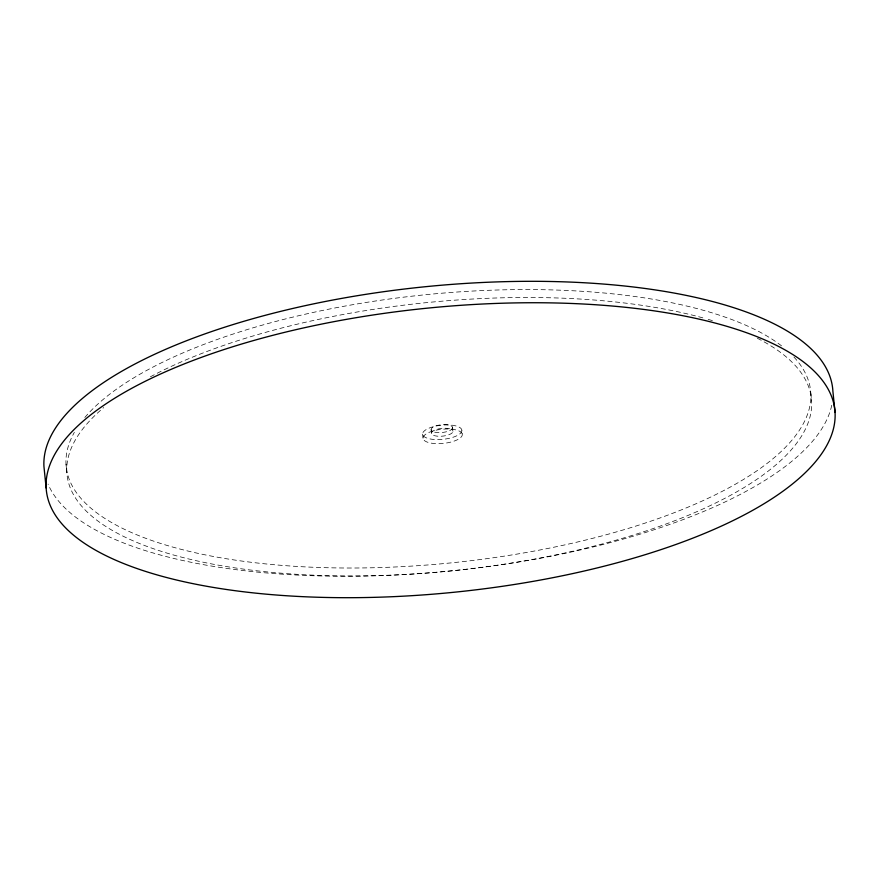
<?xml version="1.0" encoding="UTF-8"?>
<svg xmlns="http://www.w3.org/2000/svg" width="879" height="879" viewBox="0 0 879 879"><rect width="100%" height="100%" fill="white"/><g stroke="black" fill="none" stroke-linecap="round" stroke-linejoin="round"><path stroke-width="0.66" stroke-dasharray="4.39 3.3" d="M810.801 393.155L811.603 401.077M461.882 430.38A19.723 7.098 -5.8 0 1 432.776 439.346A19.723 7.098 -5.8 0 1 432.083 427.051A19.723 7.098 -5.8 0 1 461.882 430.38L462.288 434.457A19.723 7.098 -5.8 0 1 433.182 443.412A19.723 7.098 -5.8 0 1 432.49 431.128A19.723 7.098 -5.8 0 1 462.288 434.457M452.63 427.59A10.812 3.89 -5.8 0 1 436.687 432.501A10.812 3.89 -5.8 0 1 436.303 425.766A10.812 3.89 -5.8 0 1 452.63 427.59L453.004 431.226A10.812 3.89 -5.8 0 1 437.05 436.149A10.812 3.89 -5.8 0 1 436.676 429.402A10.812 3.89 -5.8 0 1 453.004 431.226M431.117 429.644L431.479 433.292M422.612 434.138L423.019 438.214M66.024 464.42L66.826 472.353M793.902 357.017A374.135 134.685 -5.8 0 1 455.179 562.461A374.135 134.685 -5.8 0 1 74.363 432.325M84.823 417.492A374.135 134.685 -5.8 0 1 423.953 294.883A374.135 134.685 -5.8 0 1 781.86 346.106M831.743 405.285A396.308 142.673 -5.8 0 1 451.751 570.834A396.308 142.673 -5.8 0 1 48.07 484.109M757.346 338.261A374.135 134.685 -5.8 0 1 457.399 570.24A374.135 134.685 -5.8 0 1 103.711 407.581M150.386 376.794A374.135 134.685 -5.8 0 1 705.485 318.605M708.188 319.385A374.135 134.685 -5.8 0 1 713.517 320.978"/><path stroke-width="1.32" d="M835.05 412.46A396.308 142.673 -5.8 0 0 236.396 345.623A396.308 142.673 -5.8 0 0 250.317 592.556A396.308 142.673 -5.8 0 0 835.05 412.46L832.874 391.034A396.308 142.673 -5.8 0 0 430.369 286.224A396.308 142.673 -5.8 0 0 43.95 466.54L46.126 487.966"/></g></svg>
